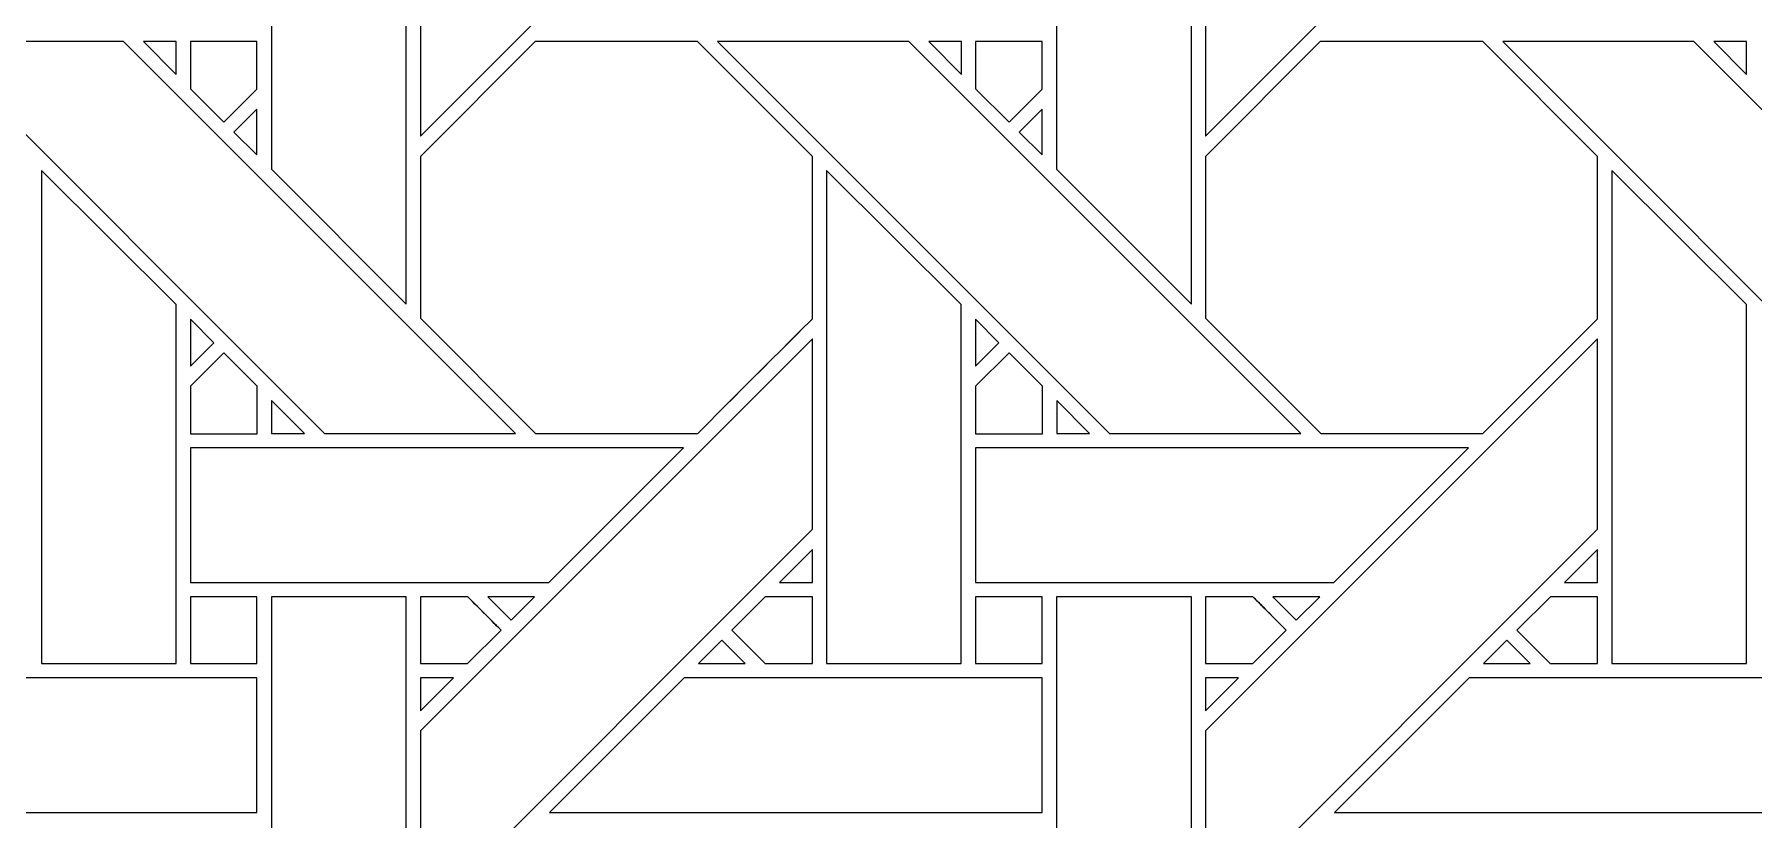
# Model space of a CAD drawing. Header units: inches. Extents: x 3.4 to 21.4, y 0.1 to 18.1.
# Drawn here: x 15 to 17.078, y 6.02 to 6.968 of the extents above; entities that cross this region are included whole.
import ezdxf

# ---------------------------------------------------------------- set-up
doc = ezdxf.new("R2010")
doc.units = ezdxf.units.IN
doc.header["$MEASUREMENT"] = 0
doc.layers.add('Design', color=7, linetype='Continuous', lineweight=0)

msp = doc.modelspace()

# ---------------------------------------------------------------- linework, layer by layer
at = {"layer": 'Design'}
for points, knots in [([(3.3829, 18.0948), (3.3829, 18.0948), (3.3829, 0.0948), (3.3829, 0.0948), (3.3829, 0.0948), (21.3829, 0.0948), (21.3829, 0.0948), (21.3829, 0.0948), (21.3829, 18.0948), (21.3829, 18.0948), (21.3829, 18.0948), (3.3829, 18.0948), (3.3829, 18.0948)], [0, 0, 0, 0, 1, 1, 1, 2, 2, 2, 3, 3, 3, 4, 4, 4, 4]), ([(4.2402, 17.2374), (4.2402, 17.2374), (4.2402, 0.9521), (4.2402, 0.9521), (4.2402, 0.9521), (20.5255, 0.9521), (20.5255, 0.9521), (20.5255, 0.9521), (20.5255, 17.2374), (20.5255, 17.2374), (20.5255, 17.2374), (4.2402, 17.2374), (4.2402, 17.2374)], [0, 0, 0, 0, 1, 1, 1, 2, 2, 2, 3, 3, 3, 4, 4, 4, 4]), ([(15.4666, 6.8455), (15.4666, 6.8455), (15.4666, 7.0756), (15.4666, 7.0756), (15.4666, 7.0756), (15.9403, 7.5492), (15.9403, 7.5492), (15.9403, 7.5492), (15.9403, 7.3192), (15.9403, 7.3192), (15.9403, 7.3192), (15.4666, 6.8455), (15.4666, 6.8455)], [0, 0, 0, 0, 1, 1, 1, 2, 2, 2, 3, 3, 3, 4, 4, 4, 4]), ([(16.889, 7.3192), (16.889, 7.3192), (16.4153, 6.8455), (16.4153, 6.8455), (16.4153, 6.8455), (16.4153, 7.0756), (16.4153, 7.0756), (16.4153, 7.0756), (16.889, 7.5492), (16.889, 7.5492), (16.889, 7.5492), (16.889, 7.3192), (16.889, 7.3192)], [0, 0, 0, 0, 1, 1, 1, 2, 2, 2, 3, 3, 3, 4, 4, 4, 4]), ([(15.2865, 6.8055), (15.2865, 6.8055), (15.2865, 7.2377), (15.2865, 7.2377), (15.2865, 7.2377), (15.4494, 7.2377), (15.4494, 7.2377), (15.4494, 7.2377), (15.4494, 6.6426), (15.4494, 6.6426), (15.4494, 6.6426), (15.2865, 6.8055), (15.2865, 6.8055)], [0, 0, 0, 0, 1, 1, 1, 2, 2, 2, 3, 3, 3, 4, 4, 4, 4]), ([(16.2352, 6.8055), (16.2352, 6.8055), (16.2352, 7.2377), (16.2352, 7.2377), (16.2352, 7.2377), (16.3982, 7.2377), (16.3982, 7.2377), (16.3982, 7.2377), (16.3982, 6.6426), (16.3982, 6.6426), (16.3982, 6.6426), (16.2352, 6.8055), (16.2352, 6.8055)], [0, 0, 0, 0, 1, 1, 1, 2, 2, 2, 3, 3, 3, 4, 4, 4, 4]), ([(14.877, 6.9599), (14.877, 6.9599), (15.1079, 6.9599), (15.1079, 6.9599), (15.1079, 6.9599), (15.5816, 6.4862), (15.5816, 6.4862), (15.5816, 6.4862), (15.3506, 6.4862), (15.3506, 6.4862), (15.3506, 6.4862), (14.877, 6.9599), (14.877, 6.9599)], [0, 0, 0, 0, 1, 1, 1, 2, 2, 2, 3, 3, 3, 4, 4, 4, 4]), ([(15.1715, 6.9599), (15.1715, 6.9599), (15.1715, 6.92), (15.1715, 6.92), (15.1715, 6.92), (15.1321, 6.9599), (15.1321, 6.9599), (15.1321, 6.9599), (15.1715, 6.9599), (15.1715, 6.9599)], [0, 0, 0, 0, 1, 1, 1, 2, 2, 2, 3, 3, 3, 3]), ([(15.269, 6.9599), (15.269, 6.9599), (15.269, 6.9023), (15.269, 6.9023), (15.269, 6.9023), (15.2291, 6.8623), (15.2291, 6.8623), (15.2291, 6.8623), (15.1887, 6.9027), (15.1887, 6.9027), (15.1887, 6.9027), (15.1887, 6.9599), (15.1887, 6.9599), (15.1887, 6.9599), (15.269, 6.9599), (15.269, 6.9599)], [0, 0, 0, 0, 1, 1, 1, 2, 2, 2, 3, 3, 3, 4, 4, 4, 5, 5, 5, 5]), ([(15.2291, 6.8623), (15.2291, 6.8623), (15.1887, 6.9027), (15.1887, 6.9027), (15.1887, 6.9027), (15.1887, 6.9599), (15.1887, 6.9599), (15.1887, 6.9599), (15.269, 6.9599), (15.269, 6.9599), (15.269, 6.9599), (15.269, 6.9023), (15.269, 6.9023), (15.269, 6.9023), (15.2291, 6.8623), (15.2291, 6.8623)], [0, 0, 0, 0, 1, 1, 1, 2, 2, 2, 3, 3, 3, 4, 4, 4, 5, 5, 5, 5]), ([(15.6053, 6.9598), (15.6053, 6.9598), (15.8015, 6.9598), (15.8015, 6.9598), (15.8015, 6.9598), (15.9403, 6.8211), (15.9403, 6.8211), (15.9403, 6.8211), (15.9403, 6.6249), (15.9403, 6.6249), (15.9225, 6.607), (15.8105, 6.4952), (15.8016, 6.4862), (15.8016, 6.4862), (15.6058, 6.4862), (15.6058, 6.4862), (15.6058, 6.4862), (15.4666, 6.6255), (15.4666, 6.6255), (15.4666, 6.6255), (15.4666, 6.8211), (15.4666, 6.8211), (15.4666, 6.8211), (15.6053, 6.9598), (15.6053, 6.9598)], [0, 0, 0, 0, 1, 1, 1, 2, 2, 2, 3, 3, 3, 4, 4, 4, 5, 5, 5, 6, 6, 6, 7, 7, 7, 8, 8, 8, 8]), ([(15.9403, 6.6249), (15.9223, 6.6069), (15.8105, 6.4951), (15.8016, 6.4862), (15.8016, 6.4862), (15.6058, 6.4862), (15.6058, 6.4862), (15.6058, 6.4862), (15.4666, 6.6255), (15.4666, 6.6255), (15.4666, 6.6255), (15.4666, 6.8211), (15.4666, 6.8211), (15.4666, 6.8211), (15.6053, 6.9598), (15.6053, 6.9598), (15.6053, 6.9598), (15.8015, 6.9598), (15.8015, 6.9598), (15.8015, 6.9598), (15.9403, 6.8211), (15.9403, 6.8211), (15.9403, 6.8211), (15.9403, 6.6249), (15.9403, 6.6249)], [0, 0, 0, 0, 1, 1, 1, 2, 2, 2, 3, 3, 3, 4, 4, 4, 5, 5, 5, 6, 6, 6, 7, 7, 7, 8, 8, 8, 8]), ([(16.2993, 6.4862), (16.2993, 6.4862), (15.8257, 6.9599), (15.8257, 6.9599), (15.8257, 6.9599), (16.0567, 6.9599), (16.0567, 6.9599), (16.0567, 6.9599), (16.5303, 6.4862), (16.5303, 6.4862), (16.5303, 6.4862), (16.2993, 6.4862), (16.2993, 6.4862)], [0, 0, 0, 0, 1, 1, 1, 2, 2, 2, 3, 3, 3, 4, 4, 4, 4]), ([(16.1202, 6.9599), (16.1202, 6.9599), (16.1202, 6.9201), (16.1202, 6.9201), (16.1202, 6.9201), (16.0808, 6.9599), (16.0808, 6.9599), (16.0808, 6.9599), (16.1202, 6.9599), (16.1202, 6.9599)], [0, 0, 0, 0, 1, 1, 1, 2, 2, 2, 3, 3, 3, 3]), ([(16.2177, 6.9599), (16.2177, 6.9599), (16.2177, 6.9023), (16.2177, 6.9023), (16.2177, 6.9023), (16.1778, 6.8623), (16.1778, 6.8623), (16.1778, 6.8623), (16.1375, 6.9027), (16.1375, 6.9027), (16.1375, 6.9027), (16.1375, 6.9599), (16.1375, 6.9599), (16.1375, 6.9599), (16.2177, 6.9599), (16.2177, 6.9599)], [0, 0, 0, 0, 1, 1, 1, 2, 2, 2, 3, 3, 3, 4, 4, 4, 5, 5, 5, 5]), ([(16.1778, 6.8623), (16.1778, 6.8623), (16.1375, 6.9027), (16.1375, 6.9027), (16.1375, 6.9027), (16.1375, 6.9599), (16.1375, 6.9599), (16.1375, 6.9599), (16.2177, 6.9599), (16.2177, 6.9599), (16.2177, 6.9599), (16.2177, 6.9023), (16.2177, 6.9023), (16.2177, 6.9023), (16.1778, 6.8623), (16.1778, 6.8623)], [0, 0, 0, 0, 1, 1, 1, 2, 2, 2, 3, 3, 3, 4, 4, 4, 5, 5, 5, 5]), ([(16.554, 6.9598), (16.554, 6.9598), (16.7502, 6.9598), (16.7502, 6.9598), (16.7502, 6.9598), (16.889, 6.8211), (16.889, 6.8211), (16.889, 6.8211), (16.889, 6.6249), (16.889, 6.6249), (16.8712, 6.607), (16.7593, 6.4952), (16.7503, 6.4862), (16.7503, 6.4862), (16.5546, 6.4862), (16.5546, 6.4862), (16.5546, 6.4862), (16.4153, 6.6255), (16.4153, 6.6255), (16.4153, 6.6255), (16.4153, 6.8211), (16.4153, 6.8211), (16.4153, 6.8211), (16.554, 6.9598), (16.554, 6.9598)], [0, 0, 0, 0, 1, 1, 1, 2, 2, 2, 3, 3, 3, 4, 4, 4, 5, 5, 5, 6, 6, 6, 7, 7, 7, 8, 8, 8, 8]), ([(16.889, 6.6249), (16.8711, 6.6069), (16.7592, 6.4952), (16.7503, 6.4862), (16.7503, 6.4862), (16.5546, 6.4862), (16.5546, 6.4862), (16.5546, 6.4862), (16.4153, 6.6255), (16.4153, 6.6255), (16.4153, 6.6255), (16.4153, 6.8211), (16.4153, 6.8211), (16.4153, 6.8211), (16.554, 6.9598), (16.554, 6.9598), (16.554, 6.9598), (16.7502, 6.9598), (16.7502, 6.9598), (16.7502, 6.9598), (16.889, 6.8211), (16.889, 6.8211), (16.889, 6.8211), (16.889, 6.6249), (16.889, 6.6249)], [0, 0, 0, 0, 1, 1, 1, 2, 2, 2, 3, 3, 3, 4, 4, 4, 5, 5, 5, 6, 6, 6, 7, 7, 7, 8, 8, 8, 8]), ([(17.248, 6.4862), (17.248, 6.4862), (16.7745, 6.9599), (16.7745, 6.9599), (16.7745, 6.9599), (17.0054, 6.9599), (17.0054, 6.9599), (17.0054, 6.9599), (17.479, 6.4862), (17.479, 6.4862), (17.479, 6.4862), (17.248, 6.4862), (17.248, 6.4862)], [0, 0, 0, 0, 1, 1, 1, 2, 2, 2, 3, 3, 3, 4, 4, 4, 4]), ([(17.069, 6.9599), (17.069, 6.9599), (17.069, 6.92), (17.069, 6.92), (17.069, 6.92), (17.0295, 6.9599), (17.0295, 6.9599), (17.0295, 6.9599), (17.069, 6.9599), (17.069, 6.9599)], [0, 0, 0, 0, 1, 1, 1, 2, 2, 2, 3, 3, 3, 3]), ([(15.269, 6.878), (15.269, 6.878), (15.269, 6.8229), (15.269, 6.8229), (15.269, 6.8229), (15.2412, 6.8503), (15.2412, 6.8503), (15.2412, 6.8503), (15.269, 6.878), (15.269, 6.878)], [0, 0, 0, 0, 1, 1, 1, 2, 2, 2, 3, 3, 3, 3]), ([(16.2177, 6.878), (16.2177, 6.878), (16.2177, 6.8229), (16.2177, 6.8229), (16.2177, 6.8229), (16.1899, 6.8503), (16.1899, 6.8503), (16.1899, 6.8503), (16.2177, 6.878), (16.2177, 6.878)], [0, 0, 0, 0, 1, 1, 1, 2, 2, 2, 3, 3, 3, 3]), ([(15.1714, 6.6419), (15.1714, 6.6419), (15.1714, 6.2082), (15.1714, 6.2082), (15.1714, 6.2082), (15.0087, 6.2082), (15.0087, 6.2082), (15.0087, 6.2082), (15.0087, 6.8041), (15.0087, 6.8041), (15.0087, 6.8041), (15.1714, 6.6419), (15.1714, 6.6419)], [0, 0, 0, 0, 1, 1, 1, 2, 2, 2, 3, 3, 3, 4, 4, 4, 4]), ([(15.9574, 6.2082), (15.9574, 6.2082), (15.9574, 6.8041), (15.9574, 6.8041), (15.9574, 6.8041), (16.1201, 6.6419), (16.1201, 6.6419), (16.1201, 6.6419), (16.1201, 6.2082), (16.1201, 6.2082), (16.1201, 6.2082), (15.9574, 6.2082), (15.9574, 6.2082)], [0, 0, 0, 0, 1, 1, 1, 2, 2, 2, 3, 3, 3, 4, 4, 4, 4]), ([(16.9061, 6.2082), (16.9061, 6.2082), (16.9061, 6.8041), (16.9061, 6.8041), (16.9061, 6.8041), (17.0689, 6.6419), (17.0689, 6.6419), (17.0689, 6.6419), (17.0689, 6.2082), (17.0689, 6.2082), (17.0689, 6.2082), (16.9061, 6.2082), (16.9061, 6.2082)], [0, 0, 0, 0, 1, 1, 1, 2, 2, 2, 3, 3, 3, 4, 4, 4, 4]), ([(15.1887, 6.5677), (15.1887, 6.5677), (15.1887, 6.6244), (15.1887, 6.6244), (15.1887, 6.6244), (15.2169, 6.5958), (15.2169, 6.5958), (15.2169, 6.5958), (15.1887, 6.5677), (15.1887, 6.5677)], [0, 0, 0, 0, 1, 1, 1, 2, 2, 2, 3, 3, 3, 3]), ([(16.1374, 6.5677), (16.1374, 6.5677), (16.1374, 6.6244), (16.1374, 6.6244), (16.1374, 6.6244), (16.1656, 6.5958), (16.1656, 6.5958), (16.1656, 6.5958), (16.1374, 6.5677), (16.1374, 6.5677)], [0, 0, 0, 0, 1, 1, 1, 2, 2, 2, 3, 3, 3, 3]), ([(15.4666, 6.1269), (15.4666, 6.1269), (15.9403, 6.6005), (15.9403, 6.6005), (15.9403, 6.6005), (15.9403, 6.3705), (15.9403, 6.3705), (15.9403, 6.3705), (15.4666, 5.8968), (15.4666, 5.8968), (15.4666, 5.8968), (15.4666, 6.1269), (15.4666, 6.1269)], [0, 0, 0, 0, 1, 1, 1, 2, 2, 2, 3, 3, 3, 4, 4, 4, 4]), ([(16.889, 6.3705), (16.889, 6.3705), (16.4153, 5.8968), (16.4153, 5.8968), (16.4153, 5.8968), (16.4153, 6.1269), (16.4153, 6.1269), (16.4153, 6.1269), (16.889, 6.6005), (16.889, 6.6005), (16.889, 6.6005), (16.889, 6.3705), (16.889, 6.3705)], [0, 0, 0, 0, 1, 1, 1, 2, 2, 2, 3, 3, 3, 4, 4, 4, 4]), ([(15.1887, 6.486), (15.1887, 6.486), (15.1887, 6.5433), (15.1887, 6.5433), (15.1887, 6.5433), (15.2291, 6.5836), (15.2291, 6.5836), (15.2291, 6.5836), (15.2694, 6.5433), (15.2694, 6.5433), (15.2694, 6.5433), (15.2694, 6.486), (15.2694, 6.486), (15.2694, 6.486), (15.1887, 6.486), (15.1887, 6.486)], [0, 0, 0, 0, 1, 1, 1, 2, 2, 2, 3, 3, 3, 4, 4, 4, 5, 5, 5, 5]), ([(15.1887, 6.5433), (15.1887, 6.5433), (15.2291, 6.5836), (15.2291, 6.5836), (15.2291, 6.5836), (15.2694, 6.5433), (15.2694, 6.5433), (15.2694, 6.5433), (15.2694, 6.486), (15.2694, 6.486), (15.2694, 6.486), (15.1887, 6.486), (15.1887, 6.486), (15.1887, 6.486), (15.1887, 6.5433), (15.1887, 6.5433)], [0, 0, 0, 0, 1, 1, 1, 2, 2, 2, 3, 3, 3, 4, 4, 4, 5, 5, 5, 5]), ([(16.1375, 6.486), (16.1375, 6.486), (16.1375, 6.5433), (16.1375, 6.5433), (16.1375, 6.5433), (16.1778, 6.5836), (16.1778, 6.5836), (16.1778, 6.5836), (16.2181, 6.5433), (16.2181, 6.5433), (16.2181, 6.5433), (16.2181, 6.486), (16.2181, 6.486), (16.2181, 6.486), (16.1375, 6.486), (16.1375, 6.486)], [0, 0, 0, 0, 1, 1, 1, 2, 2, 2, 3, 3, 3, 4, 4, 4, 5, 5, 5, 5]), ([(16.1778, 6.5836), (16.1778, 6.5836), (16.2181, 6.5433), (16.2181, 6.5433), (16.2181, 6.5433), (16.2181, 6.486), (16.2181, 6.486), (16.2181, 6.486), (16.1375, 6.486), (16.1375, 6.486), (16.1375, 6.486), (16.1375, 6.5433), (16.1375, 6.5433), (16.1375, 6.5433), (16.1778, 6.5836), (16.1778, 6.5836)], [0, 0, 0, 0, 1, 1, 1, 2, 2, 2, 3, 3, 3, 4, 4, 4, 5, 5, 5, 5]), ([(15.3264, 6.4862), (15.3264, 6.4862), (15.2866, 6.4862), (15.2866, 6.4862), (15.2866, 6.4862), (15.2866, 6.526), (15.2866, 6.526), (15.2866, 6.526), (15.3264, 6.4862), (15.3264, 6.4862)], [0, 0, 0, 0, 1, 1, 1, 2, 2, 2, 3, 3, 3, 3]), ([(16.2354, 6.4862), (16.2354, 6.4862), (16.2354, 6.526), (16.2354, 6.526), (16.2354, 6.526), (16.2751, 6.4862), (16.2751, 6.4862), (16.2751, 6.4862), (16.2354, 6.4862), (16.2354, 6.4862)], [0, 0, 0, 0, 1, 1, 1, 2, 2, 2, 3, 3, 3, 3]), ([(15.1887, 6.3063), (15.1887, 6.3063), (15.1887, 6.469), (15.1887, 6.469), (15.1887, 6.469), (15.7844, 6.469), (15.7844, 6.469), (15.7844, 6.469), (15.6217, 6.3063), (15.6217, 6.3063), (15.6217, 6.3063), (15.1887, 6.3063), (15.1887, 6.3063)], [0, 0, 0, 0, 1, 1, 1, 2, 2, 2, 3, 3, 3, 4, 4, 4, 4]), ([(16.5704, 6.3063), (16.5704, 6.3063), (16.1375, 6.3063), (16.1375, 6.3063), (16.1375, 6.3063), (16.1375, 6.469), (16.1375, 6.469), (16.1375, 6.469), (16.7332, 6.469), (16.7332, 6.469), (16.7332, 6.469), (16.5704, 6.3063), (16.5704, 6.3063)], [0, 0, 0, 0, 1, 1, 1, 2, 2, 2, 3, 3, 3, 4, 4, 4, 4]), ([(15.9403, 6.3461), (15.9403, 6.3461), (15.9403, 6.3063), (15.9403, 6.3063), (15.9403, 6.3063), (15.9005, 6.3063), (15.9005, 6.3063), (15.9005, 6.3063), (15.9403, 6.3461), (15.9403, 6.3461)], [0, 0, 0, 0, 1, 1, 1, 2, 2, 2, 3, 3, 3, 3]), ([(16.889, 6.3461), (16.889, 6.3461), (16.889, 6.3063), (16.889, 6.3063), (16.889, 6.3063), (16.8492, 6.3063), (16.8492, 6.3063), (16.8492, 6.3063), (16.889, 6.3461), (16.889, 6.3461)], [0, 0, 0, 0, 1, 1, 1, 2, 2, 2, 3, 3, 3, 3]), ([(15.1887, 6.289), (15.1887, 6.289), (15.269, 6.289), (15.269, 6.289), (15.269, 6.289), (15.269, 6.2082), (15.269, 6.2082), (15.269, 6.2082), (15.1887, 6.2082), (15.1887, 6.2082), (15.1887, 6.2082), (15.1887, 6.289), (15.1887, 6.289)], [0, 0, 0, 0, 1, 1, 1, 2, 2, 2, 3, 3, 3, 4, 4, 4, 4]), ([(15.1887, 6.2082), (15.1887, 6.2082), (15.1887, 6.289), (15.1887, 6.289), (15.1887, 6.289), (15.269, 6.289), (15.269, 6.289), (15.269, 6.289), (15.269, 6.2082), (15.269, 6.2082), (15.269, 6.2082), (15.1887, 6.2082), (15.1887, 6.2082)], [0, 0, 0, 0, 1, 1, 1, 2, 2, 2, 3, 3, 3, 4, 4, 4, 4]), ([(15.4494, 6.289), (15.4494, 6.289), (15.4494, 5.6939), (15.4494, 5.6939), (15.4494, 5.6939), (15.2865, 5.8568), (15.2865, 5.8568), (15.2865, 5.8568), (15.2865, 6.289), (15.2865, 6.289), (15.2865, 6.289), (15.4494, 6.289), (15.4494, 6.289)], [0, 0, 0, 0, 1, 1, 1, 2, 2, 2, 3, 3, 3, 4, 4, 4, 4]), ([(15.5237, 6.289), (15.5288, 6.2839), (15.5596, 6.2531), (15.564, 6.2486), (15.564, 6.2486), (15.5236, 6.2082), (15.5236, 6.2082), (15.5236, 6.2082), (15.4666, 6.2082), (15.4666, 6.2082), (15.4666, 6.2082), (15.4666, 6.289), (15.4666, 6.289), (15.4666, 6.289), (15.5237, 6.289), (15.5237, 6.289)], [0, 0, 0, 0, 1, 1, 1, 2, 2, 2, 3, 3, 3, 4, 4, 4, 5, 5, 5, 5]), ([(15.4666, 6.2082), (15.4666, 6.2082), (15.4666, 6.289), (15.4666, 6.289), (15.4666, 6.289), (15.5237, 6.289), (15.5237, 6.289), (15.5296, 6.2831), (15.564, 6.2486), (15.564, 6.2486), (15.564, 6.2486), (15.5236, 6.2082), (15.5236, 6.2082), (15.5236, 6.2082), (15.4666, 6.2082), (15.4666, 6.2082)], [0, 0, 0, 0, 1, 1, 1, 2, 2, 2, 3, 3, 3, 4, 4, 4, 5, 5, 5, 5]), ([(15.548, 6.289), (15.548, 6.289), (15.6045, 6.289), (15.6045, 6.289), (15.6045, 6.289), (15.5762, 6.2608), (15.5762, 6.2608), (15.5762, 6.2608), (15.548, 6.289), (15.548, 6.289)], [0, 0, 0, 0, 1, 1, 1, 2, 2, 2, 3, 3, 3, 3]), ([(15.8832, 6.2082), (15.8832, 6.2082), (15.8428, 6.2486), (15.8428, 6.2486), (15.8428, 6.2486), (15.8832, 6.289), (15.8832, 6.289), (15.8832, 6.289), (15.9403, 6.289), (15.9403, 6.289), (15.9403, 6.289), (15.9403, 6.2082), (15.9403, 6.2082), (15.9403, 6.2082), (15.8832, 6.2082), (15.8832, 6.2082)], [0, 0, 0, 0, 1, 1, 1, 2, 2, 2, 3, 3, 3, 4, 4, 4, 5, 5, 5, 5]), ([(15.9403, 6.2082), (15.9403, 6.2082), (15.8832, 6.2082), (15.8832, 6.2082), (15.8832, 6.2082), (15.8428, 6.2486), (15.8428, 6.2486), (15.8428, 6.2486), (15.8832, 6.289), (15.8832, 6.289), (15.8832, 6.289), (15.9403, 6.289), (15.9403, 6.289), (15.9403, 6.289), (15.9403, 6.2082), (15.9403, 6.2082)], [0, 0, 0, 0, 1, 1, 1, 2, 2, 2, 3, 3, 3, 4, 4, 4, 5, 5, 5, 5]), ([(16.2177, 6.2082), (16.2177, 6.2082), (16.1375, 6.2082), (16.1375, 6.2082), (16.1375, 6.2082), (16.1375, 6.289), (16.1375, 6.289), (16.1375, 6.289), (16.2177, 6.289), (16.2177, 6.289), (16.2177, 6.289), (16.2177, 6.2082), (16.2177, 6.2082)], [0, 0, 0, 0, 1, 1, 1, 2, 2, 2, 3, 3, 3, 4, 4, 4, 4]), ([(16.1375, 6.2082), (16.1375, 6.2082), (16.1375, 6.289), (16.1375, 6.289), (16.1375, 6.289), (16.2177, 6.289), (16.2177, 6.289), (16.2177, 6.289), (16.2177, 6.2082), (16.2177, 6.2082), (16.2177, 6.2082), (16.1375, 6.2082), (16.1375, 6.2082)], [0, 0, 0, 0, 1, 1, 1, 2, 2, 2, 3, 3, 3, 4, 4, 4, 4]), ([(16.2352, 5.8568), (16.2352, 5.8568), (16.2352, 6.289), (16.2352, 6.289), (16.2352, 6.289), (16.3982, 6.289), (16.3982, 6.289), (16.3982, 6.289), (16.3982, 5.6939), (16.3982, 5.6939), (16.3982, 5.6939), (16.2352, 5.8568), (16.2352, 5.8568)], [0, 0, 0, 0, 1, 1, 1, 2, 2, 2, 3, 3, 3, 4, 4, 4, 4]), ([(16.4724, 6.289), (16.4775, 6.2839), (16.5083, 6.2531), (16.5127, 6.2486), (16.5127, 6.2486), (16.4723, 6.2082), (16.4723, 6.2082), (16.4723, 6.2082), (16.4153, 6.2082), (16.4153, 6.2082), (16.4153, 6.2082), (16.4153, 6.289), (16.4153, 6.289), (16.4153, 6.289), (16.4724, 6.289), (16.4724, 6.289)], [0, 0, 0, 0, 1, 1, 1, 2, 2, 2, 3, 3, 3, 4, 4, 4, 5, 5, 5, 5]), ([(16.5127, 6.2486), (16.5127, 6.2486), (16.4723, 6.2082), (16.4723, 6.2082), (16.4723, 6.2082), (16.4153, 6.2082), (16.4153, 6.2082), (16.4153, 6.2082), (16.4153, 6.289), (16.4153, 6.289), (16.4153, 6.289), (16.4724, 6.289), (16.4724, 6.289), (16.4777, 6.2837), (16.5085, 6.2528), (16.5127, 6.2486)], [0, 0, 0, 0, 1, 1, 1, 2, 2, 2, 3, 3, 3, 4, 4, 4, 5, 5, 5, 5]), ([(16.4967, 6.289), (16.4967, 6.289), (16.5532, 6.289), (16.5532, 6.289), (16.5532, 6.289), (16.5249, 6.2608), (16.5249, 6.2608), (16.5249, 6.2608), (16.4967, 6.289), (16.4967, 6.289)], [0, 0, 0, 0, 1, 1, 1, 2, 2, 2, 3, 3, 3, 3]), ([(16.8319, 6.2082), (16.8319, 6.2082), (16.7915, 6.2486), (16.7915, 6.2486), (16.7915, 6.2486), (16.832, 6.289), (16.832, 6.289), (16.832, 6.289), (16.889, 6.289), (16.889, 6.289), (16.889, 6.289), (16.889, 6.2082), (16.889, 6.2082), (16.889, 6.2082), (16.8319, 6.2082), (16.8319, 6.2082)], [0, 0, 0, 0, 1, 1, 1, 2, 2, 2, 3, 3, 3, 4, 4, 4, 5, 5, 5, 5]), ([(16.889, 6.2082), (16.889, 6.2082), (16.8319, 6.2082), (16.8319, 6.2082), (16.8319, 6.2082), (16.7915, 6.2486), (16.7915, 6.2486), (16.7915, 6.2486), (16.832, 6.289), (16.832, 6.289), (16.832, 6.289), (16.889, 6.289), (16.889, 6.289), (16.889, 6.289), (16.889, 6.2082), (16.889, 6.2082)], [0, 0, 0, 0, 1, 1, 1, 2, 2, 2, 3, 3, 3, 4, 4, 4, 5, 5, 5, 5]), ([(15.8307, 6.2365), (15.8307, 6.2365), (15.8589, 6.2082), (15.8589, 6.2082), (15.8589, 6.2082), (15.8024, 6.2082), (15.8024, 6.2082), (15.8024, 6.2082), (15.8307, 6.2365), (15.8307, 6.2365)], [0, 0, 0, 0, 1, 1, 1, 2, 2, 2, 3, 3, 3, 3]), ([(16.7794, 6.2365), (16.7794, 6.2365), (16.8076, 6.2082), (16.8076, 6.2082), (16.8076, 6.2082), (16.7511, 6.2082), (16.7511, 6.2082), (16.7511, 6.2082), (16.7794, 6.2365), (16.7794, 6.2365)], [0, 0, 0, 0, 1, 1, 1, 2, 2, 2, 3, 3, 3, 3]), ([(14.6737, 6.0283), (14.6737, 6.0283), (14.8365, 6.1911), (14.8365, 6.1911), (14.8365, 6.1911), (15.269, 6.1911), (15.269, 6.1911), (15.269, 6.1911), (15.269, 6.0283), (15.269, 6.0283), (15.269, 6.0283), (14.6737, 6.0283), (14.6737, 6.0283)], [0, 0, 0, 0, 1, 1, 1, 2, 2, 2, 3, 3, 3, 4, 4, 4, 4]), ([(15.5064, 6.1911), (15.5064, 6.1911), (15.4666, 6.1513), (15.4666, 6.1513), (15.4666, 6.1513), (15.4666, 6.1911), (15.4666, 6.1911), (15.4666, 6.1911), (15.5064, 6.1911), (15.5064, 6.1911)], [0, 0, 0, 0, 1, 1, 1, 2, 2, 2, 3, 3, 3, 3]), ([(16.2177, 6.1911), (16.2177, 6.1911), (16.2177, 6.0283), (16.2177, 6.0283), (16.2177, 6.0283), (15.6224, 6.0283), (15.6224, 6.0283), (15.6224, 6.0283), (15.7853, 6.1911), (15.7853, 6.1911), (15.7853, 6.1911), (16.2177, 6.1911), (16.2177, 6.1911)], [0, 0, 0, 0, 1, 1, 1, 2, 2, 2, 3, 3, 3, 4, 4, 4, 4]), ([(16.4551, 6.1911), (16.4551, 6.1911), (16.4153, 6.1513), (16.4153, 6.1513), (16.4153, 6.1513), (16.4153, 6.1911), (16.4153, 6.1911), (16.4153, 6.1911), (16.4551, 6.1911), (16.4551, 6.1911)], [0, 0, 0, 0, 1, 1, 1, 2, 2, 2, 3, 3, 3, 3]), ([(17.1664, 6.1911), (17.1664, 6.1911), (17.1664, 6.0283), (17.1664, 6.0283), (17.1664, 6.0283), (16.5711, 6.0283), (16.5711, 6.0283), (16.5711, 6.0283), (16.734, 6.1911), (16.734, 6.1911), (16.734, 6.1911), (17.1664, 6.1911), (17.1664, 6.1911)], [0, 0, 0, 0, 1, 1, 1, 2, 2, 2, 3, 3, 3, 4, 4, 4, 4])]:
    msp.add_open_spline(points, degree=3, knots=knots, dxfattribs=at)

doc.saveas('drawing.dxf')
